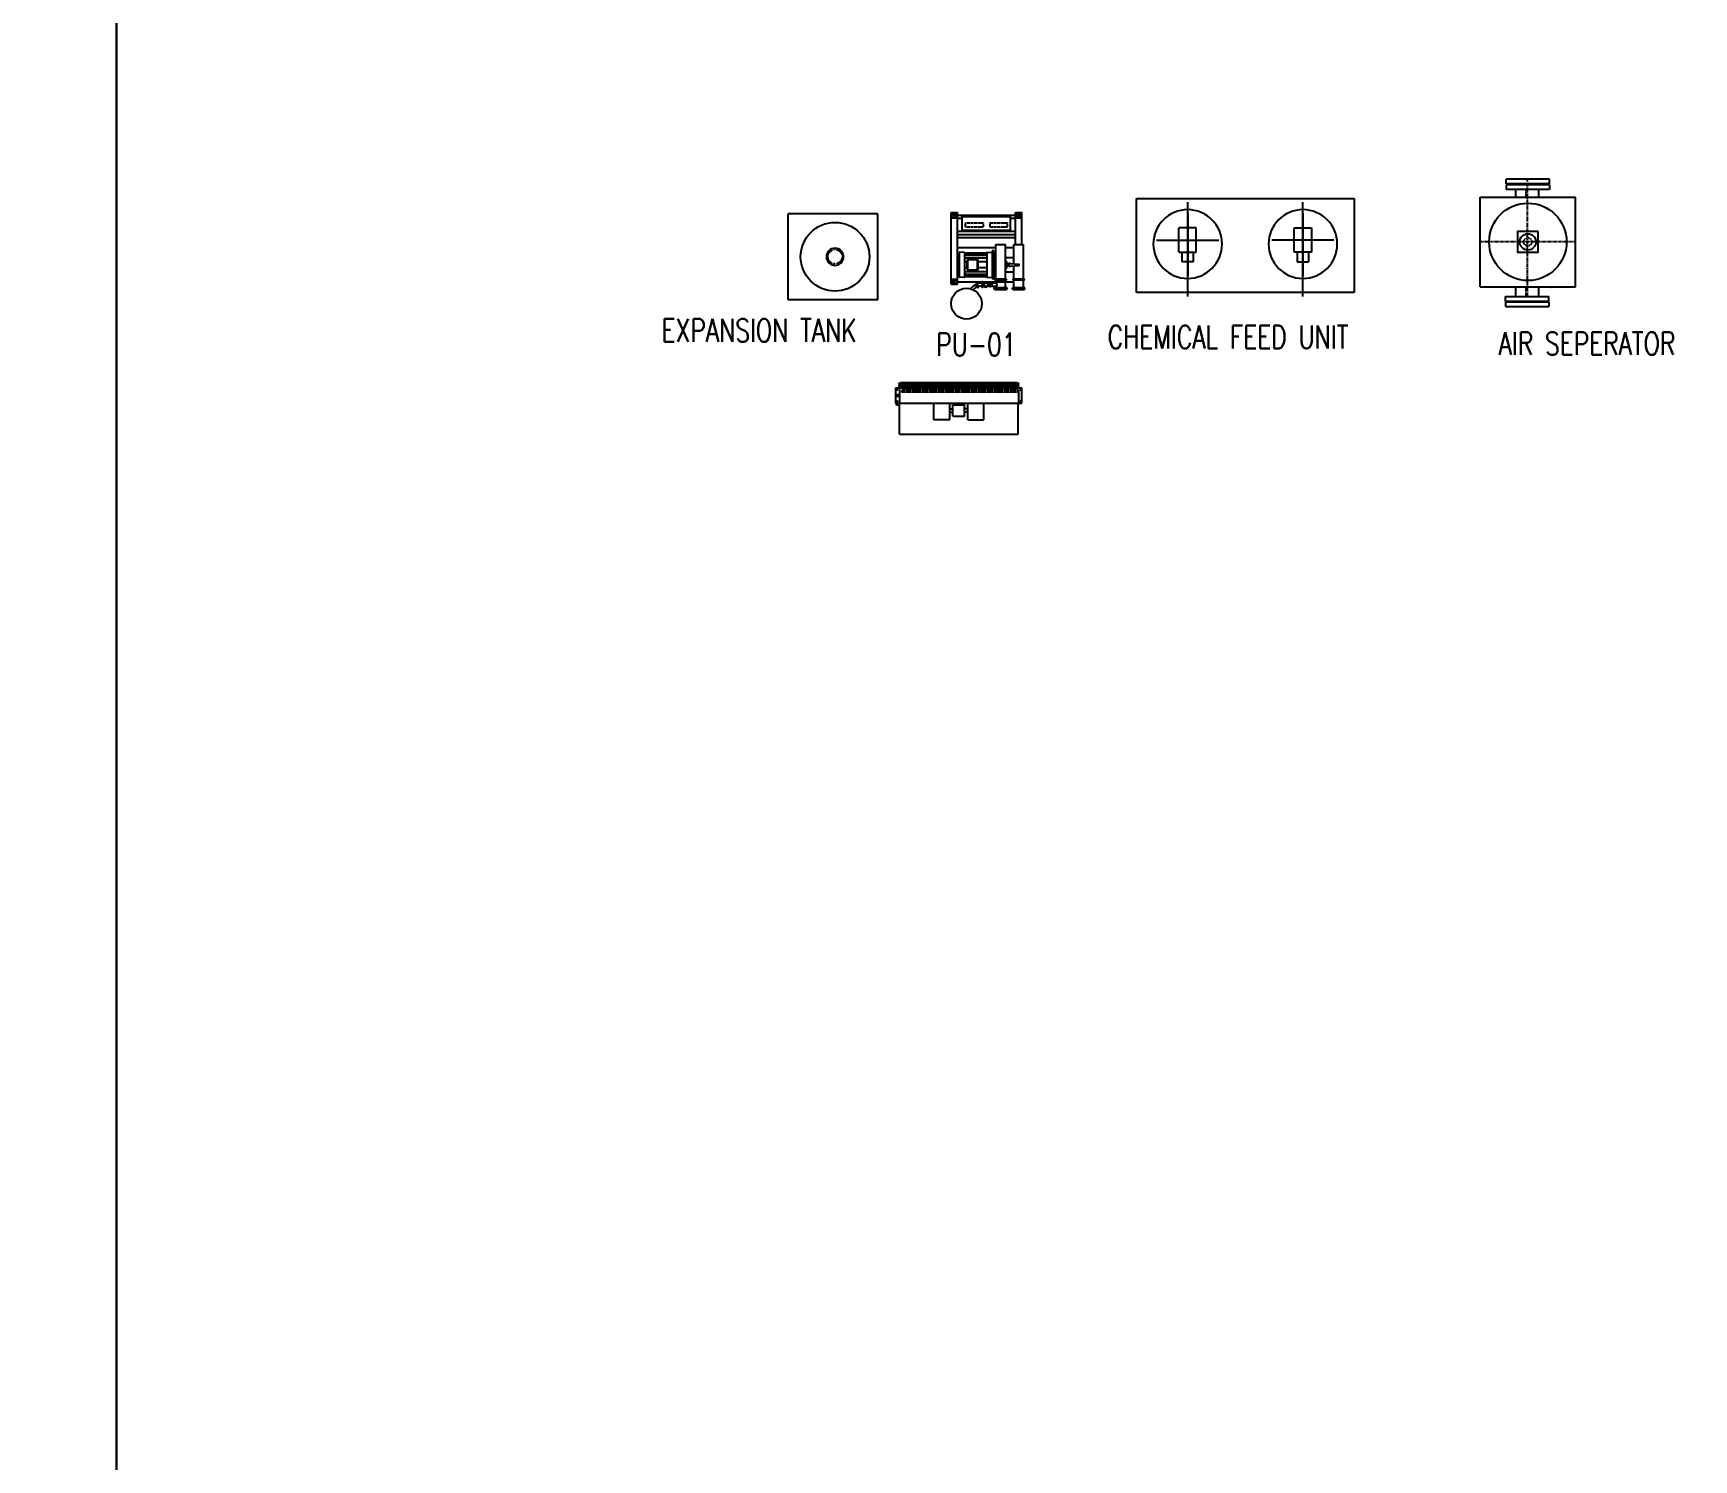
# Model space of a CAD drawing. Header units: millimetres. Extents: x 231894 to 495193, y 184583 to 303652.
# Drawn here: x 406700 to 421198, y 205869 to 218319 of the extents above; entities that cross this region are included whole.
import ezdxf

# ---------------------------------------------------------------- set-up
doc = ezdxf.new("R2010")
doc.units = ezdxf.units.MM
for name, pattern in [('DSH1', [0.101, 0.067, -0.034]), ('MH-oof annex$0$CENTER', [50.8, 31.75, -6.35, 6.35, -6.35]), ('MH-oof annex$0$DASHDOT', [1, 0.5, -0.25, 0, -0.25]), ('MH-oof annex$0$EHIDDEN', [0.2, 0.1, -0.1]), ('MH-oof annex$0$HIDDEN', [9.525, 6.35, -3.175]), ('MH-oof annex$0$HIDDEN2', [0.1875, 0.125, -0.0625])]:
    doc.linetypes.add(name, pattern=pattern)
doc.layers.get('0').update_dxf_attribs({"color": 254})
doc.layers.add('HVAC-TEXT', color=2, linetype='Continuous')
doc.layers.add('MEQUIP', color=2, linetype='Continuous')
doc.styles.add('Arch-Dim', font='simplex.shx', dxfattribs={"width": 0.75})

# ---------------------------------------------------------------- blocks, each defined once
blk = doc.blocks.new('fcu-04')
at = {"layer": 'MEQUIP', "color": 1}
for p, q in [((98638, 19283), (99694, 19283)), ((98638, 19276), (98657, 19283)), ((99675, 19293), (98657, 19293)), ((98657, 19283), (98657, 19293)), ((99675, 19283), (99675, 19293)), ((99694, 19276), (99675, 19283)), ((99716, 19245), (98616, 19245)), ((98616, 19113), (98616, 19245)), ((98638, 19276), (98657, 19270)), ((98638, 19263), (98657, 19270)), ((98638, 19263), (98657, 19257)), ((98638, 19257), (99694, 19257)), ((98657, 19270), (99675, 19270)), ((99675, 19257), (98657, 19257)), ((98657, 19257), (98657, 19245)), ((99694, 19276), (99675, 19270)), ((99694, 19263), (99675, 19270)), ((99694, 19263), (99675, 19257)), ((99675, 19257), (99675, 19245)), ((99716, 19113), (99716, 19245)), ((99716, 19113), (98616, 19113)), ((98647, 18843), (98647, 19113)), ((98948, 18968), (98948, 19113)), ((99087, 18968), (99087, 19113)), ((99087, 19062), (99115, 19062)), ((99087, 19034), (99115, 19034)), ((99115, 18998), (99115, 19098)), ((99217, 19098), (99115, 19098)), ((99217, 18998), (99115, 18998)), ((99217, 18998), (99217, 19098)), ((99245, 19062), (99217, 19062)), ((99245, 19034), (99217, 19034)), ((99245, 18968), (99245, 19113)), ((99383, 18968), (99383, 19113)), ((99685, 18843), (99685, 19113)), ((99696, 19094), (99696, 19113)), ((99696, 19094), (99710, 19094)), ((99710, 19094), (99710, 19113)), ((99087, 18968), (98948, 18968)), ((99245, 18968), (99383, 18968)), ((99685, 18843), (98647, 18843))]:
    blk.add_line(p, q, dxfattribs=at)
at = {"layer": 'MEQUIP', "color": 1, "linetype": 'DSH1'}
for p, q in [((98645, 19227), (99665, 19227)), ((98645, 19227), (98645, 19113)), ((98645, 19208), (99665, 19208)), ((99665, 19227), (99665, 19208)), ((99685, 19245), (99685, 19113)), ((99685, 19186), (99716, 19186)), ((99685, 19171), (99716, 19171)), ((99716, 19186), (99716, 19171))]:
    blk.add_line(p, q, dxfattribs=at)
at = {"layer": 'MEQUIP', "color": 1}
for centre in [(98627, 19234), (99705, 19234), (98627, 19125), (99705, 19125)]:
    blk.add_circle(centre, 5.69, dxfattribs=at)
blk = doc.blocks.new('MH-oof annex$0$SPUMP0A')
at = {"layer": 'MEQUIP', "color": 1}
for p, q in [((-574, 434), (-574, 424)), ((-574, 434), (-476, 434)), ((-574, 424), (-476, 424)), ((-569, 439), (-569, 434)), ((-569, 439), (-481, 439)), ((-562, 423), (-562, 365)), ((-487, 423), (-487, 365)), ((-481, 439), (-481, 434)), ((-476, 434), (-476, 424)), ((-435, 434), (-336, 434)), ((-435, 434), (-435, 424)), ((-435, 424), (-336, 424)), ((-430, 439), (-341, 439)), ((-430, 439), (-430, 434)), ((-423, 424), (-423, 365)), ((-348, 424), (-348, 412)), ((-348, 412), (-311, 412)), ((-348, 387), (-311, 387)), ((-348, 387), (-348, 365)), ((-341, 439), (-341, 434)), ((-336, 434), (-336, 424)), ((-307, 399), (-318, 399)), ((-305, 403), (-313, 410)), ((-305, 396), (-313, 388)), ((-302, 404), (-302, 415)), ((-302, 384), (-302, 395)), ((-291, 410), (-299, 403)), ((-291, 388), (-299, 396)), ((-287, 399), (-298, 399)), ((-293, 412), (-262, 411)), ((-293, 387), (-262, 386)), ((-248, 411), (-254, 411)), ((-248, 377), (-248, 420)), ((-248, 420), (-238, 420)), ((-243, 377), (-243, 420)), ((-238, 377), (-238, 420)), ((-208, 420), (-212, 417)), ((-198, 391), (-212, 417)), ((-193, 393), (-208, 420)), ((-201, 419), (-206, 417)), ((-191, 399), (-201, 419)), ((-193, 393), (-198, 391)), ((-191, 399), (-195, 396)), ((-50, 396), (-50, -161)), ((0, 396), (-50, 396)), ((-45, 361), (-45, 391)), ((-5, 391), (-45, 391)), ((-5, 361), (-5, 391)), ((0, 396), (0, -161)), ((-569, 365), (-569, 355)), ((-569, 365), (-481, 365)), ((-569, 360), (-481, 360)), ((-569, 355), (-481, 355)), ((-562, 355), (-562, 88)), ((-50, 376), (-487, 376)), ((-487, 355), (-487, 252)), ((-423, 298), (-487, 298)), ((-481, 365), (-481, 355)), ((-430, 365), (-341, 365)), ((-430, 365), (-430, 355)), ((-430, 360), (-341, 360)), ((-430, 355), (-341, 355)), ((-423, 355), (-423, 88)), ((-348, 355), (-348, 88)), ((-348, 298), (-333, 298)), ((-341, 365), (-341, 355)), ((-333, 353), (-318, 353)), ((-333, 136), (-333, 353)), ((-328, 136), (-328, 353)), ((-323, 136), (-323, 353)), ((-318, 136), (-318, 353)), ((-280, 340), (-316, 343)), ((-278, 338), (-105, 338)), ((-278, 151), (-278, 338)), ((-278, 331), (-105, 331)), ((-278, 319), (-105, 319)), ((-278, 298), (-105, 298)), ((-278, 269), (-210, 269)), ((-248, 386), (-254, 386)), ((-248, 377), (-238, 377)), ((-210, 276), (-210, 213)), ((-206, 276), (-206, 213)), ((-136, 287), (-200, 287)), ((-136, 283), (-200, 283)), ((-130, 276), (-130, 213)), ((-126, 276), (-126, 213)), ((-126, 269), (-105, 269)), ((-105, 151), (-105, 338)), ((-103, 340), (-66, 343)), ((-64, 148), (-64, 341)), ((-64, 303), (-50, 303)), ((0, 356), (-50, 356)), ((-5, 361), (-45, 361)), ((-456, 254), (-525, 249)), ((-456, 235), (-525, 240)), ((-487, 237), (-487, 88)), ((-487, 191), (-423, 191)), ((-333, 191), (-348, 191)), ((-333, 136), (-318, 136)), ((-280, 149), (-316, 146)), ((-210, 220), (-278, 220)), ((-105, 191), (-278, 191)), ((-105, 170), (-278, 170)), ((-105, 158), (-278, 158)), ((-105, 151), (-278, 151)), ((-200, 206), (-136, 206)), ((-200, 202), (-136, 202)), ((-105, 220), (-126, 220)), ((-103, 149), (-66, 146)), ((-64, 185), (-50, 185)), ((-487, 88), (-562, 88)), ((-550, 88), (-550, -161)), ((-500, 88), (-500, -161)), ((-50, 34), (-500, 34)), ((-50, 9), (-500, 9)), ((-487, 113), (-423, 113)), ((-348, 88), (-423, 88)), ((-348, 113), (-50, 113)), ((-500, -121), (-550, -121)), ((-545, -126), (-545, -156)), ((-545, -126), (-505, -126)), ((-505, -126), (-505, -156)), ((-50, -16), (-500, -16)), ((-462, -116), (-500, -116)), ((-462, -16), (-462, -129)), ((-87, -24), (-462, -24)), ((-87, -129), (-462, -129)), ((-87, -16), (-87, -129)), ((-50, -116), (-87, -116)), ((0, -121), (-50, -121)), ((-45, -126), (-45, -156)), ((-5, -126), (-45, -126)), ((-5, -126), (-5, -156)), ((-500, -161), (-550, -161)), ((-545, -156), (-505, -156)), ((-50, -141), (-500, -141)), ((0, -161), (-50, -161)), ((-5, -156), (-45, -156))]:
    blk.add_line(p, q, dxfattribs=at)
at = {"layer": 'MEQUIP', "color": 1, "linetype": 'MH-oof annex$0$HIDDEN'}
for p, q in [((-300, -49), (-437, -49)), ((-437, -49), (-437, -81)), ((-300, -81), (-437, -81)), ((-300, -81), (-300, -49)), ((-250, -81), (-250, -49)), ((-112, -49), (-250, -49)), ((-112, -81), (-250, -81)), ((-112, -49), (-112, -81))]:
    blk.add_line(p, q, dxfattribs=at)
at = {"layer": 'MEQUIP', "color": 1}
for centre, radius in [((-120, 546), 120), ((-302, 399), 15.5), ((-302, 399), 14), ((-302, 399), 4.5), ((-25, 376), 6.02), ((-525, -141), 6.02), ((-25, -141), 6.02)]:
    blk.add_circle(centre, radius, dxfattribs=at)
for centre, radius, start, end in [((-343, 399), 13.9, 112.8739, 246.7306), ((-268, 398), 18.9, 222.4572, 137.3882), ((-268, 398), 13.9, 293.2694, 67.1261), ((-230, 445), 34.2, 256.2271, 300.3907), ((-230, 445), 59.1, 262.0882, 300.3907), ((-226, 479), 67, 292.6285, 322.9839), ((-226, 479), 86.9, 294.0805, 326.6901), ((-385, 245), 50, 138.5904, 221.4096), ((-385, 245), 50, 318.5904, 41.4096), ((-316, 341), 2, 90, 180), ((-280, 338), 2, 0, 90), ((-200, 276), 10.5, 90, 180), ((-200, 276), 6.8, 90, 180), ((-136, 276), 10.5, 0, 90), ((-136, 276), 6.8, 0, 90), ((-103, 338), 2, 90, 180), ((-66, 341), 2, 360, 90), ((-525, 245), 4.69, 90, 270), ((-453, 245), 11.9, 229.3894, 130.6106), ((-456, 245), 9.38, 261.2925, 98.7075), ((-316, 148), 2, 180, 270), ((-280, 151), 2, 270, 360), ((-200, 213), 10.5, 180, 270), ((-200, 213), 6.8, 180, 270), ((-136, 213), 10.5, 270, 0), ((-136, 213), 6.8, 270, 0), ((-103, 151), 2, 180, 270), ((-66, 148), 2, 270, 0)]:
    blk.add_arc(centre, radius, start, end, dxfattribs=at)
blk = doc.blocks.new('A$C2EA612DB')
at = {"layer": 'MEQUIP', "color": 1, "linetype": 'Continuous'}
for p, q in [((357, 3512), (-463, 3512)), ((-463, 3512), (-463, 1612)), ((357, 1612), (357, 3512)), ((-100, 3336), (-100, 2794)), ((393, 3065), (-430, 3065)), ((-333, 3065), (209, 3065)), ((-207, 2990), (-207, 3141)), ((6, 3141), (-207, 3141)), ((6, 3141), (6, 2990)), ((6, 3115), (88, 3115)), ((88, 3016), (88, 3115)), ((6, 2990), (-207, 2990)), ((6, 3016), (88, 3016)), ((-100, 1788), (-100, 2330)), ((393, 2059), (-430, 2059)), ((-333, 2059), (209, 2059)), ((6, 2135), (-207, 2135)), ((-207, 2135), (-207, 1984)), ((6, 1984), (6, 2135)), ((6, 2109), (88, 2109)), ((88, 2109), (88, 2009)), ((-207, 1984), (6, 1984)), ((6, 2009), (88, 2009)), ((-463, 1612), (357, 1612))]:
    blk.add_line(p, q, dxfattribs=at)
for centre in [(-66, 3065), (-66, 2059)]:
    blk.add_circle(centre, 300, dxfattribs=at)
blk = doc.blocks.new('MH-oof annex$0$PIPUP')
at = {"color": 2}
blk.add_circle((0, 0), 0.5, dxfattribs=at)
blk = doc.blocks.new('A$C390C0F3E')
at = {"layer": 'MEQUIP', "color": 1, "linetype": 'Continuous'}
for p, q in [((690, 1054), (690, 1804)), ((1475, 1804), (690, 1804)), ((1475, 1054), (1475, 1804)), ((1475, 1054), (690, 1054))]:
    blk.add_line(p, q, dxfattribs=at)
blk.add_circle((1100, 1429), 300, dxfattribs=at)
at = {"layer": 'MEQUIP', "color": 1, "linetype": 'MH-oof annex$0$HIDDEN2'}
blk.add_circle((1100, 1429), 62.5, dxfattribs=at)
at = {"layer": 'MEQUIP', "color": 1, "linetype": 'Continuous', "xscale": -150, "yscale": 150, "zscale": 150, "rotation": 270}
blk.add_blockref('MH-oof annex$0$PIPUP', (1100, 1429), dxfattribs=at)
blk = doc.blocks.new('A$C21197771')
at = {"layer": 'MEQUIP', "color": 1, "linetype": 'Continuous'}
for p, q in [((0, 832), (783, 832)), ((0, 0), (783, 0))]:
    blk.add_line(p, q, dxfattribs=at)
at = {"layer": 'MEQUIP', "color": 1}
for p, q in [((0, 832), (0, 0)), ((783, 832), (783, 0)), ((-132, 612), (-172, 612)), ((-132, 612), (-172, 612)), ((-172, 612), (-172, 234)), ((-132, 612), (-132, 234)), ((-132, 612), (-132, 234)), ((-125, 612), (-85, 612)), ((-125, 612), (-85, 612)), ((-125, 612), (-125, 234)), ((-125, 612), (-125, 234)), ((-85, 612), (-85, 234)), ((-85, 612), (-85, 234)), ((850, 227), (850, 605)), ((850, 227), (850, 605)), ((890, 605), (850, 605)), ((890, 605), (850, 605)), ((890, 227), (890, 605)), ((890, 227), (890, 605)), ((898, 227), (898, 605)), ((898, 227), (898, 605)), ((898, 605), (938, 605)), ((898, 605), (938, 605)), ((938, 227), (938, 605)), ((938, 227), (938, 605)), ((0, 523), (-85, 523)), ((0, 523), (-85, 523)), ((850, 523), (783, 523)), ((850, 523), (783, 523)), ((0, 323), (-85, 323)), ((0, 322), (-85, 322)), ((850, 323), (783, 323)), ((850, 322), (783, 322)), ((-132, 234), (-172, 234)), ((-132, 234), (-172, 234)), ((-125, 234), (-85, 234)), ((-125, 234), (-85, 234)), ((890, 227), (850, 227)), ((890, 227), (850, 227)), ((898, 227), (938, 227)), ((898, 227), (938, 227))]:
    blk.add_line(p, q, dxfattribs=at)
at = {"layer": 'MEQUIP', "color": 1, "linetype": 'MH-oof annex$0$DASHDOT'}
blk.add_line((392, 0), (392, 832), dxfattribs=at)
at = {"layer": 'MEQUIP', "color": 1, "linetype": 'MH-oof annex$0$CENTER'}
for p, q in [((938, 269), (938, 569)), ((-85, 431), (0, 431)), ((-85, 419), (904, 419)), ((783, 431), (850, 431)), ((944, 423), (918, 423))]:
    blk.add_line(p, q, dxfattribs=at)
at = {"layer": 'MEQUIP', "color": 2}
blk.add_lwpolyline([(482, 326), (482, 506), (302, 506), (302, 326)], close=True, dxfattribs=at)
at = {"layer": 'MEQUIP', "color": 1, "linetype": 'Continuous'}
blk.add_circle((392, 416), 338, dxfattribs=at)
at = {"layer": 'MEQUIP', "color": 2}
blk.add_circle((392, 416), 71.3, dxfattribs=at)
at = {"layer": 'MEQUIP', "color": 2, "linetype": 'MH-oof annex$0$EHIDDEN'}
blk.add_circle((392, 416), 35.3, dxfattribs=at)

msp = doc.modelspace()

# ---------------------------------------------------------------- linework, layer by layer
at = {"layer": 'MEQUIP'}
for points in [[(319660, 253222), (407427, 253222), (407427, 184583), (319660, 184583)], [(407427, 253222), (495193, 253222), (495193, 184583), (407427, 184583)]]:
    msp.add_lwpolyline(points, close=True, dxfattribs=at)

# ---------------------------------------------------------------- block references
at = {"layer": 'MEQUIP', "rotation": 90}
msp.add_blockref('A$C21197771', (420165, 216106), dxfattribs=at)
at = {"layer": 'MEQUIP', "color": 4}
msp.add_blockref('A$C390C0F3E', (412600, 214939), dxfattribs=at)
at = {"layer": 'MEQUIP', "extrusion": (0, 0, -1), "xscale": -1.125, "yscale": 1.125, "zscale": -1.125, "rotation": 180}
msp.add_blockref('MH-oof annex$0$SPUMP0A', (-414713, 216573), dxfattribs=at)
at = {"layer": 'MEQUIP', "color": 4, "xscale": -1, "rotation": 90}
msp.add_blockref('A$C2EA612DB', (419844, 216413), dxfattribs=at)
at = {"layer": 'MEQUIP', "xscale": -1}
msp.add_blockref('fcu-04', (513947, 195978), dxfattribs=at)

# ---------------------------------------------------------------- texts
at = {"layer": 'HVAC-TEXT', "style": 'Arch-Dim', "width": 0.75}
for s, p in [('EXPANSION TANK', (412187, 215625)), ('CHEMICAL FEED UNIT', (416081, 215568)), ('PU-01', (414584, 215502)), ('AIR SEPERATOR', (419494, 215511))]:
    msp.add_text(s, height=200, dxfattribs=at).set_placement(p)

doc.saveas('drawing.dxf')
